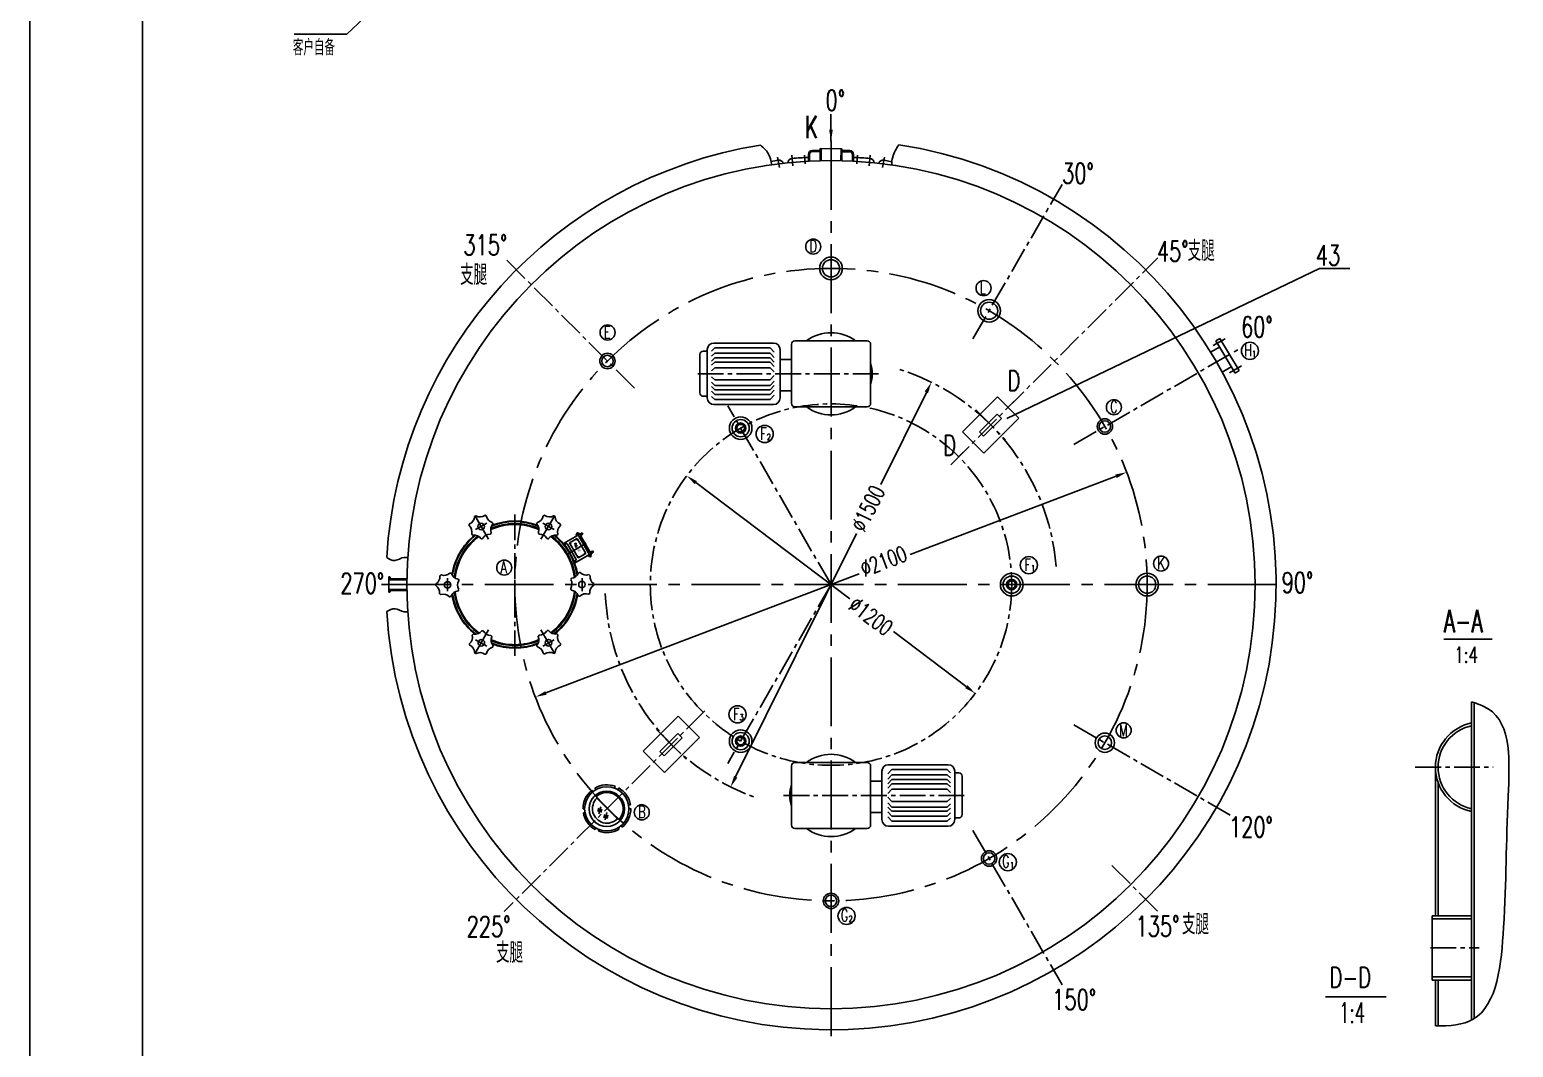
# Model space of a CAD drawing. Extents: x 946 to 3405, y -336 to 946.
# Drawn here: x 945.5 to 1274, y 253.6 to 478.8 of the extents above; entities that cross this region are included whole.
import ezdxf

# ---------------------------------------------------------------- set-up
doc = ezdxf.new("R2010")
doc.units = 0
doc.header["$MEASUREMENT"] = 0
doc.linetypes.add('CENTER2', pattern=[28.575, 19.05, -3.175, 3.175, -3.175])
doc.layers.get('0').update_dxf_attribs({"linetype": 'CONTINUOUS'})
doc.layers.get('DEFPOINTS').update_dxf_attribs({"linetype": 'CONTINUOUS'})
for name, color, linetype in [('6文字层', 3, 'CONTINUOUS'), ('中心线', 1, 'CENTER2'), ('标注线', 3, 'CONTINUOUS'), ('粗实线', 7, 'CONTINUOUS'), ('细实线', 4, 'CONTINUOUS')]:
    doc.layers.add(name, color=color, linetype=linetype)
doc.styles.get("Standard").update_dxf_attribs({"font": 'romans.shx', "width": 0.7, "height": 3.5, "bigfont": 'hz129.shx'})
doc.styles.add('STYLE1', font='romans.shx', dxfattribs={"width": 0.7, "height": 3.5, "bigfont": 'hz129.shx'})
doc.dimstyles.new('ISO-25', dxfattribs={"dimtxt": 2.5, "dimasz": 2.5, "dimexe": 1.25, "dimexo": 0.625, "dimtad": 1, "dimdec": 0, "dimlfac": 4, "dimdsep": 46, "dimtxsty": 'STYLE1', "dimcen": 0, "dimclrd": 256, "dimclre": 256, "dimclrt": 256, "dimadec": 0, "dimazin": 0, "dimtfac": 1, "dimtdec": 0, "dimtmove": 0, "dimatfit": 3, "dimfxl": 1, "dimtolj": 1, "dimtzin": 0, "dimarcsym": 0})
doc.dimstyles.get("Standard").update_dxf_attribs({"dimtxt": 2.5, "dimasz": 2.5, "dimexe": 1.25, "dimexo": 0.625, "dimtad": 1, "dimdec": 0, "dimlfac": 4, "dimzin": 4, "dimdsep": 46, "dimtxsty": 'STYLE1', "dimcen": 0, "dimclrd": 256, "dimclre": 256, "dimclrt": 256, "dimadec": 0, "dimazin": 0, "dimtfac": 1, "dimtdec": 0, "dimtmove": 0, "dimatfit": 3, "dimfxl": 1, "dimtolj": 1, "dimtzin": 0, "dimarcsym": 0})

# ---------------------------------------------------------------- blocks, each defined once
blk = doc.blocks.new('*D308')
at = {"layer": '6文字层', "lineweight": -2}
for p, q in [((1186.02, 379.99), (1140.47, 362.68)), ((1059.82, 332.03), (1129.16, 358.38))]:
    blk.add_line(p, q, dxfattribs=at)
at = {"layer": '6文字层'}
for points in [[(1185.87, 380.38), (1186.16, 379.6), (1188.35, 380.88)], [(1059.68, 332.42), (1059.97, 331.64), (1057.49, 331.14)]]:
    blk.add_solid(points, dxfattribs=at)
at = {"layer": 'DEFPOINTS', "color": 0}
for p in [(1188.35, 380.88), (1057.49, 331.14)]:
    blk.add_point(p, dxfattribs=at)
at = {"layer": '6文字层', "insert": (1134.56, 361.2), "char_height": 3.5, "attachment_point": 5, "rotation": 20.8118, "style": 'STYLE1'}
blk.add_mtext('\\A1;∅2100', dxfattribs=at)
blk = doc.blocks.new('*D309')
at = {"layer": '6文字层', "lineweight": -2}
for p, q in [((1144.03, 398.56), (1133.92, 378.2)), ((1101.81, 313.46), (1128.55, 367.36))]:
    blk.add_line(p, q, dxfattribs=at)
at = {"layer": '6文字层'}
for points in [[(1143.65, 398.75), (1144.4, 398.38), (1145.14, 400.8)], [(1101.44, 313.64), (1102.19, 313.27), (1100.7, 311.22)]]:
    blk.add_solid(points, dxfattribs=at)
at = {"layer": 'DEFPOINTS', "color": 0}
for p in [(1145.14, 400.8), (1100.7, 311.22)]:
    blk.add_point(p, dxfattribs=at)
at = {"layer": '6文字层', "insert": (1131.1, 372.85), "char_height": 3.5, "attachment_point": 5, "rotation": 63.6194, "style": 'STYLE1'}
blk.add_mtext('\\A1;∅1500', dxfattribs=at)
blk = doc.blocks.new('*D310')
at = {"layer": '6文字层', "lineweight": -2}
for p, q in [((1092.98, 378.59), (1127.07, 352.88)), ((1152.86, 333.43), (1136.73, 345.6))]:
    blk.add_line(p, q, dxfattribs=at)
at = {"layer": '6文字层'}
for points in [[(1093.23, 378.92), (1092.73, 378.26), (1090.98, 380.1)], [(1153.11, 333.76), (1152.61, 333.1), (1154.85, 331.92)]]:
    blk.add_solid(points, dxfattribs=at)
at = {"layer": 'DEFPOINTS', "color": 0}
for p in [(1090.98, 380.1), (1154.85, 331.92)]:
    blk.add_point(p, dxfattribs=at)
at = {"layer": '6文字层', "insert": (1131.73, 349.02), "char_height": 3.5, "attachment_point": 5, "rotation": 322.9738, "style": 'STYLE1'}
blk.add_mtext('\\A1;∅1200', dxfattribs=at)

msp = doc.modelspace()

# ---------------------------------------------------------------- hatches: boundary and pattern name
at = {"layer": '细实线'}
for points in [[(1065.33504, 365.17653, 1), (1065.22837, 365.17653, 1)], [(1066.71456, 365.973, 1), (1066.60789, 365.973, 1)], [(1067.09262, 362.13231, 1), (1066.98595, 362.13231, 1)], [(1068.47214, 362.92877, 1), (1068.36547, 362.92877, 1)]]:
    msp.add_hatch(color=256, dxfattribs=at).paths.add_polyline_path(points)

# ---------------------------------------------------------------- linework, layer by layer
for p, q in [((1117.91895, 449.74299), (1117.92248, 451.26537)), ((1118.16898, 449.756), (1118.17248, 451.26479)), ((1120.54884, 451.84262), (1118.75717, 451.84677)), ((1120.54942, 452.09262), (1118.75775, 452.09677)), ((1120.54421, 449.84622), (1120.55038, 452.50929)), ((1125.30039, 452.49828), (1120.55038, 452.50929)), ((1120.71089, 449.85029), (1120.71705, 452.5089)), ((1125.12759, 449.8503), (1125.13373, 452.49867)), ((1125.29425, 449.84623), (1125.30039, 452.49828)), ((1127.09052, 451.82746), (1125.29885, 451.83161)), ((1127.0911, 452.07746), (1125.29943, 452.08161)), ((1127.66906, 449.75603), (1127.6725, 451.24277)), ((1127.91903, 449.74303), (1127.9225, 451.24219)), ((1109.68474, 449.64745), (1111.22108, 449.93647)), ((1136.39718, 449.60168), (1134.61752, 449.93647)), ((1094.61035, 407.65434), (1095.5339, 407.65434)), ((1095.5339, 397.33186), (1095.5339, 408.02069)), ((1097.1771, 408.39268), (1096.4935, 407.69525)), ((1096.9993, 409.48609), (1110.18744, 409.48609)), ((1097.1771, 408.39268), (1109.42583, 408.39268)), ((1109.42583, 408.39268), (1110.36101, 407.43857)), ((1111.65284, 408.02069), (1111.65284, 397.33186)), ((1114.15588, 396.09252), (1114.15588, 409.23026)), ((1130.95027, 409.96296), (1114.88858, 409.96296)), ((1131.68297, 396.09352), (1131.68297, 409.23026)), ((1208.07425, 409.9851), (1212.35661, 402.83501)), ((1208.99813, 410.5185), (1213.28049, 403.36842)), ((1093.87765, 406.92164), (1093.87765, 398.43091)), ((1097.1771, 407.23961), (1096.4935, 406.54218)), ((1097.1771, 406.19182), (1096.4935, 405.49439)), ((1097.1771, 405.24839), (1096.4935, 404.55096)), ((1097.1771, 404.03143), (1096.4935, 403.334)), ((1097.1771, 407.23961), (1109.42583, 407.23961)), ((1097.1771, 406.19182), (1109.42583, 406.19182)), ((1097.1771, 405.24839), (1109.42583, 405.24839)), ((1097.1771, 404.03143), (1109.42583, 404.03143)), ((1109.42583, 407.23961), (1110.36101, 406.28549)), ((1109.42583, 406.19182), (1110.36101, 405.23771)), ((1109.42583, 405.24839), (1110.36101, 404.29427)), ((1109.42583, 404.03143), (1110.36101, 403.07732)), ((1114.15588, 405.84196), (1111.65284, 405.84196)), ((1097.1771, 401.32112), (1096.4935, 402.01855)), ((1097.1771, 400.10417), (1096.4935, 400.8016)), ((1097.1771, 401.32112), (1109.42583, 401.32112)), ((1109.42583, 401.32112), (1110.36101, 402.27523)), ((1109.42583, 400.10417), (1110.36101, 401.05828)), ((1094.61035, 397.69821), (1095.5339, 397.69821)), ((1097.1771, 399.16073), (1096.4935, 399.85816)), ((1097.1771, 398.11294), (1096.4935, 398.81037)), ((1097.1771, 396.95987), (1096.4935, 397.6573)), ((1097.1771, 400.10417), (1109.42583, 400.10417)), ((1097.1771, 399.16073), (1109.42583, 399.16073)), ((1097.1771, 398.11294), (1109.42583, 398.11294)), ((1109.42583, 399.16073), (1110.36101, 400.11484)), ((1109.42583, 398.11294), (1110.36101, 399.06706)), ((1109.42583, 396.95987), (1110.36101, 397.91399)), ((1114.15588, 398.91814), (1111.65284, 398.91814)), ((1163.11551, 396.20582), (1165.51303, 398.60334)), ((1096.9993, 395.86646), (1110.18744, 395.86646)), ((1097.1771, 396.95987), (1109.42583, 396.95987)), ((1130.94927, 395.35982), (1114.88858, 395.35982)), ((1153.5239, 386.61421), (1151.09922, 384.18953)), ((1067.80734, 367.4891), (1063.66778, 365.09913)), ((1064.28334, 365.07), (1063.88271, 364.8387)), ((1066.52098, 361.5939), (1064.55627, 364.99687)), ((1066.72292, 366.1953), (1065.05833, 365.23425)), ((1066.97758, 361.91), (1065.05833, 365.23425)), ((1067.35969, 367.30763), (1066.45799, 366.78704)), ((1066.45799, 366.78704), (1066.49133, 366.7293)), ((1066.52623, 367.05439), (1066.62494, 366.88343)), ((1066.99094, 367.40266), (1066.56008, 367.1539)), ((1066.62404, 367.39097), (1066.59963, 367.2999)), ((1066.72218, 367.37065), (1066.59963, 367.2999)), ((1066.65297, 367.20753), (1066.59963, 367.2999)), ((1066.75365, 367.4658), (1066.62404, 367.39097)), ((1066.66317, 367.13346), (1066.76188, 366.96249)), ((1066.72218, 367.37065), (1066.84472, 367.4414)), ((1068.64218, 362.87106), (1066.72292, 366.1953)), ((1066.75365, 367.4658), (1066.84472, 367.4414)), ((1066.89805, 367.34903), (1066.84472, 367.4414)), ((1066.95709, 367.30315), (1067.0558, 367.13218)), ((1067.09404, 367.38222), (1067.19274, 367.21125)), ((1067.35969, 367.30763), (1067.39303, 367.2499)), ((1069.62704, 363.19195), (1067.49326, 366.88777)), ((1069.46168, 363.2917), (1067.49697, 366.69468)), ((1067.97384, 367.20072), (1067.5701, 366.96761)), ((1067.97384, 367.20072), (1067.80734, 367.4891)), ((1066.44785, 361.32096), (1066.04722, 361.08966)), ((1070.30485, 363.16328), (1066.16529, 360.77331)), ((1068.64218, 362.87106), (1066.97758, 361.91)), ((1069.02217, 362.34575), (1068.98884, 362.40348)), ((1069.92387, 362.86635), (1069.02217, 362.34575)), ((1069.28783, 362.27117), (1069.18912, 362.44214)), ((1069.42477, 362.35023), (1069.32606, 362.5212)), ((1069.82179, 362.49948), (1069.39092, 362.25073)), ((1069.48381, 362.30436), (1069.53715, 362.21198)), ((1069.65969, 362.28273), (1069.53715, 362.21198)), ((1069.62822, 362.18758), (1069.53715, 362.21198)), ((1069.71869, 362.51993), (1069.61998, 362.69089)), ((1069.75783, 362.26241), (1069.62822, 362.18758)), ((1069.65969, 362.28273), (1069.78223, 362.35348)), ((1069.7289, 362.44585), (1069.78223, 362.35348)), ((1070.13835, 363.45167), (1069.73461, 363.21857)), ((1069.85563, 362.59899), (1069.75692, 362.76996)), ((1069.75783, 362.26241), (1069.78223, 362.35348)), ((1069.92387, 362.86635), (1069.89054, 362.92408)), ((1070.30485, 363.16328), (1070.13835, 363.45167)), ((1025.05263, 357.70961), (1025.05263, 354.30961)), ((1025.25263, 357.70961), (1025.41035, 357.27628)), ((1025.25263, 354.30961), (1025.41035, 354.74294)), ((1264.72093, 330.07316), (1264.72093, 259.60435)), ((1265.32093, 329.86861), (1265.32093, 259.9426)), ((1114.15563, 302.76019), (1114.15563, 315.89693)), ((1114.88833, 316.62963), (1130.95002, 316.62963)), ((1131.68272, 302.75919), (1131.68272, 315.89693)), ((1148.8393, 316.15276), (1135.65116, 316.15276)), ((1256.72093, 315.58275), (1256.72093, 282.70775)), ((1131.68272, 312.50863), (1134.18576, 312.50863)), ((1134.18576, 314.68736), (1134.18576, 303.99853)), ((1136.41277, 315.05934), (1135.47758, 314.10523)), ((1136.41277, 313.90627), (1135.47758, 312.95216)), ((1136.41277, 312.85849), (1135.47758, 311.90438)), ((1148.6615, 315.05934), (1136.41277, 315.05934)), ((1148.6615, 313.90627), (1136.41277, 313.90627)), ((1148.6615, 312.85849), (1136.41277, 312.85849)), ((1148.6615, 315.05934), (1149.3451, 314.36191)), ((1148.6615, 313.90627), (1149.3451, 313.20884)), ((1148.6615, 312.85849), (1149.3451, 312.16106)), ((1150.3047, 303.99853), (1150.3047, 314.68736)), ((1151.22824, 314.32101), (1150.3047, 314.32101)), ((1151.96094, 313.58831), (1151.96094, 305.09758)), ((1257.32093, 312.17101), (1257.32093, 282.70775)), ((1069.94801, 310.48741), (1070.16212, 310.18163)), ((1070.6308, 310.96516), (1070.84475, 310.65961)), ((1075.16718, 311.36048), (1074.98002, 310.95911)), ((1075.92232, 311.00804), (1075.73395, 310.60409)), ((1136.41277, 311.91505), (1135.47758, 310.96094)), ((1136.41277, 310.6981), (1135.47758, 309.74399)), ((1136.41277, 307.98779), (1135.47758, 308.9419)), ((1148.6615, 311.91505), (1136.41277, 311.91505)), ((1148.6615, 310.6981), (1136.41277, 310.6981)), ((1148.6615, 311.91505), (1149.3451, 311.21762)), ((1148.6615, 310.6981), (1149.3451, 310.00067)), ((1068.02219, 306.35932), (1068.39672, 306.39209)), ((1068.09482, 305.52916), (1068.46996, 305.56198)), ((1075.58549, 304.25361), (1071.1633, 308.6758)), ((1078.53257, 307.27886), (1078.15805, 307.24609)), ((1078.1994, 307.24971), (1078.53257, 307.27886)), ((1078.6052, 306.44869), (1078.23007, 306.41587)), ((1131.68272, 305.58481), (1134.18576, 305.58481)), ((1136.41277, 306.77083), (1135.47758, 307.72495)), ((1136.41277, 305.82739), (1135.47758, 306.78151)), ((1136.41277, 304.77961), (1135.47758, 305.73372)), ((1148.6615, 307.98779), (1136.41277, 307.98779)), ((1148.6615, 306.77083), (1136.41277, 306.77083)), ((1148.6615, 305.82739), (1136.41277, 305.82739)), ((1148.6615, 307.98779), (1149.3451, 308.68522)), ((1148.6615, 306.77083), (1149.3451, 307.46826)), ((1148.6615, 305.82739), (1149.3451, 306.52482)), ((1148.6615, 304.77961), (1149.3451, 305.47704)), ((1076.68217, 302.32291), (1076.46465, 302.63356)), ((1136.41277, 303.62654), (1135.47758, 304.58065)), ((1148.8393, 302.53313), (1135.65116, 302.53313)), ((1148.6615, 304.77961), (1136.41277, 304.77961)), ((1148.6615, 303.62654), (1136.41277, 303.62654)), ((1148.6615, 303.62654), (1149.3451, 304.32397)), ((1151.22824, 304.36488), (1150.3047, 304.36488)), ((1070.70822, 301.7982), (1070.86848, 302.14188)), ((1071.4636, 301.44627), (1071.624, 301.79025)), ((1075.9997, 301.84469), (1075.78202, 302.15557)), ((1114.88933, 302.02649), (1130.95002, 302.02649)), ((1255.97093, 268.45775), (1255.97093, 282.70775)), ((1255.97093, 282.70775), (1264.72093, 282.70775)), ((1264.72093, 282.00775), (1255.97093, 282.00775)), ((1264.72093, 269.15775), (1255.97093, 269.15775)), ((1255.97093, 268.45775), (1264.72093, 268.45775)), ((1256.72093, 268.45775), (1256.72093, 258.34957)), ((1257.32093, 268.45775), (1257.32093, 258.34432))]:
    msp.add_line(p, q)
at = {"ltscale": 0.3}
for p, q in [((1206.95679, 407.45392), (1208.91359, 408.58368)), ((1208.07425, 409.9851), (1208.99813, 410.5185)), ((1209.49013, 403.06606), (1211.51727, 404.23643)), ((1212.35661, 402.83501), (1213.28049, 403.36842))]:
    msp.add_line(p, q, dxfattribs=at)
at = {"ltscale": 0.8}
for p, q in [((1025.05263, 357.70961), (1025.25263, 357.70961)), ((1025.05263, 357.27628), (1029.06118, 357.27628)), ((1025.05263, 357.07628), (1029.06118, 357.07628)), ((1025.05263, 354.94294), (1029.06118, 354.94294)), ((1025.05263, 354.74294), (1029.06118, 354.74294)), ((1025.05263, 354.30961), (1025.25263, 354.30961))]:
    msp.add_line(p, q, dxfattribs=at)
msp.add_lwpolyline([(1529.5282, 22.39154), (1529.5282, 843.39154), (970.5282, 843.39154), (970.5282, 22.39154)], close=True)
for centre, radius in [((1122.9193, 356.00961), 93.86667), ((1122.9193, 426.00961), 2.5), ((1122.9193, 426.00961), 1.9), ((1157.9193, 416.63139), 2.5), ((1157.9193, 416.63139), 1.9), ((1073.42182, 405.50708), 1.7), ((1073.42182, 405.50708), 1.26667), ((1102.9193, 390.65063), 2.5), ((1102.9193, 390.65063), 1.9), ((1102.9193, 390.65063), 1.13333), ((1102.9193, 390.65063), 0.83333), ((1183.54108, 391.00961), 1.7), ((1183.54108, 391.00961), 1.26667), ((1045.45926, 368.87156), 0.72667), ((1060.37933, 368.87156), 0.72667), ((1162.9193, 356.00961), 2.5), ((1192.9193, 356.00961), 2.5), ((1038.05051, 355.98), 0.72667), ((1067.78809, 356.03921), 0.72667), ((1162.9193, 356.00961), 1.9), ((1162.9193, 356.00961), 1.13333), ((1162.9193, 356.00961), 0.83333), ((1192.9193, 356.00961), 1.9), ((1045.51054, 343.11806), 0.72667), ((1060.37933, 343.14766), 0.72667), ((1102.9193, 321.36859), 2.5), ((1102.9193, 321.36859), 1.9), ((1102.9193, 321.36859), 1.13333), ((1102.9193, 321.36859), 0.83333), ((1183.54107, 321.00961), 2.13333), ((1183.54108, 321.00961), 1.5), ((1073.27954, 306.36985), 4.89417), ((1073.27954, 306.36985), 3.91971), ((1157.9193, 295.38783), 1.7), ((1157.9193, 295.38783), 1.26667), ((1122.9193, 286.00961), 1.7), ((1122.9193, 286.00961), 1.26667)]:
    msp.add_circle(centre, radius)
for centre, radius, start, end in [((1122.9193, 356.00961), 98.53333, 183.4746132, 81.218173), ((1122.9193, 356.00961), 98.53333, 99.1214889, 176.5253868), ((1114.37879, 449.32824), 1.00001, 93.7072941, 176.4379851), ((1119.21914, 403.54649), 47.03604, 91.5842072, 95.9873423), ((1118.75581, 451.26344), 0.83334, 89.8672063, 179.8672063), ((1118.75581, 451.26344), 0.58334, 89.8672063, 179.8672063), ((1127.08917, 451.24412), 0.58334, 359.8672063, 89.8672063), ((1127.08917, 451.24412), 0.83334, 359.8672063, 89.8672063), ((1126.61946, 403.54649), 47.03604, 84.0126577, 88.4157928), ((1131.45981, 449.32824), 1.00001, 3.5620149, 86.2927059), ((1111.40596, 448.9537), 1.00001, 19.013114, 100.6540389), ((1134.43264, 448.9537), 1.00001, 79.3459611, 160.986886), ((1122.9193, 402.67628), 9.1, 53.2003295, 126.7996705), ((1094.61035, 406.92164), 0.7327, 90, 180), ((1096.9993, 408.02069), 1.4654, 90, 180), ((1110.18744, 408.02069), 1.4654, 0, 90), ((1114.88858, 409.23026), 0.7327, 90, 180), ((1130.95027, 409.23026), 0.7327, 0, 90), ((1122.9193, 402.67628), 9.1, 344.3740999, 15.6259001), ((1094.61035, 398.43091), 0.7327, 180, 270), ((1096.9993, 397.33186), 1.4654, 180, 270), ((1110.18744, 397.33186), 1.4654, 270, 0), ((1114.88858, 396.09252), 0.7327, 180, 270), ((1122.9193, 402.67628), 9.1, 233.5143564, 306.4856436), ((1130.94927, 396.09352), 0.7337, 270, 0), ((1045.44943, 368.831), 2.66668, 116.4805117, 122.1516214), ((1044.2901, 371.15823), 0.06667, 62.0785177, 116.4805117), ((1045.19541, 372.86652), 1.86668, 242.0785177, 305.1250441), ((1046.30778, 371.28524), 0.06667, 70.72305, 125.1250441), ((1045.44943, 368.831), 2.66668, 65.0519403, 70.72305), ((1046.5461, 371.1884), 0.06667, 10.6499462, 65.0519403), ((1048.44614, 371.5457), 1.86668, 190.6499462, 253.6964726), ((1057.39245, 371.5457), 1.86668, 286.3035274, 349.3500538), ((1059.29249, 371.1884), 0.06667, 114.9480597, 169.3500538), ((1060.38917, 368.831), 2.66668, 109.27695, 114.9480597), ((1059.53081, 371.28524), 0.06667, 54.8749559, 109.27695), ((1060.64319, 372.86652), 1.86668, 234.8749559, 297.9214823), ((1061.5485, 371.15823), 0.06667, 63.5194883, 117.9214823), ((1060.38917, 368.831), 2.66668, 57.8483786, 63.5194883), ((1042.86572, 369.12171), 0.06667, 173.5801929, 227.9821869), ((1045.44943, 368.831), 2.66668, 167.9090831, 173.5801929), ((1041.57161, 367.68536), 1.86668, 344.9356605, 47.9821869), ((1042.90709, 369.37561), 0.06667, 113.5070891, 167.9090831), ((1042.13595, 371.1485), 1.86668, 293.5070891, 356.5536155), ((1044.0658, 371.03228), 0.06667, 122.1516214, 176.5536155), ((1049.44029, 368.18066), 1.86668, 139.2213748, 202.2679012), ((1052.91792, 356.012), 13.29805, 66.2770896, 113.6960601), ((1052.91792, 356.012), 13.49133, 67.3405103, 113.2735408), ((1052.91792, 356.012), 13.94047, 68.4676477, 111.7937046), ((1052.9193, 356.00961), 14.07655, 69.0138314, 111.1645138), ((1047.9034, 369.6901), 0.06667, 19.2944786, 73.6964726), ((1045.44943, 368.831), 2.66668, 13.6233689, 19.2944786), ((1047.97629, 369.4434), 0.06667, 319.2213748, 13.6233689), ((1057.86231, 369.4434), 0.06667, 166.3766311, 220.7786252), ((1060.38917, 368.831), 2.66668, 160.7055214, 166.3766311), ((1056.3983, 368.18066), 1.86668, 337.7320988, 40.7786252), ((1057.93519, 369.6901), 0.06667, 106.3035274, 160.7055214), ((1061.7728, 371.03228), 0.06667, 3.4463845, 57.8483786), ((1063.70264, 371.1485), 1.86668, 183.4463845, 246.4929109), ((1064.26698, 367.68536), 1.86668, 132.0178131, 195.0643395), ((1062.9315, 369.37561), 0.06667, 12.0909169, 66.4929109), ((1060.38917, 368.831), 2.66668, 6.4198071, 12.0909169), ((1062.97288, 369.12171), 0.06667, 312.0178131, 6.4198071), ((1052.9193, 356.00961), 14.07655, 129.0138314, 171.1645138), ((1052.91792, 356.012), 13.94047, 128.4819123, 171.8086445), ((1052.91792, 356.012), 13.49133, 127.213547, 173.2869977), ((1052.91792, 356.012), 13.29805, 126.8576356, 173.7090667), ((1043.43852, 367.18288), 0.06667, 164.9356605, 219.3376546), ((1045.44943, 368.831), 2.66668, 219.3376546, 225.0087643), ((1043.61122, 366.99223), 0.06667, 225.0087643, 279.4107583), ((1043.92734, 365.08491), 1.86668, 36.364232, 99.4107583), ((1045.4842, 366.23122), 0.06667, 216.364232, 270.766226), ((1045.44943, 368.831), 2.66668, 270.766226, 276.4373357), ((1047.42924, 365.30534), 1.86668, 87.7928034, 150.8393298), ((1047.5037, 367.23724), 0.06667, 267.7928034, 322.1947974), ((1045.44943, 368.831), 2.66668, 322.1947974, 327.8659072), ((1047.65113, 367.44804), 0.06667, 327.8659072, 22.2679012), ((1058.18746, 367.44804), 0.06667, 157.7320988, 212.1340928), ((1060.38917, 368.831), 2.66668, 212.1340928, 217.8052026), ((1058.3349, 367.23724), 0.06667, 217.8052026, 272.2071966), ((1058.40936, 365.30534), 1.86668, 29.1606702, 92.2071966), ((1060.38917, 368.831), 2.66668, 263.5626643, 269.233774), ((1060.3544, 366.23122), 0.06667, 269.233774, 323.635768), ((1061.91125, 365.08491), 1.86668, 80.5892417, 143.635768), ((1052.91792, 356.012), 13.29805, 6.8392295, 53.1354779), ((1052.91792, 356.012), 13.49133, 7.1932892, 52.7806264), ((1052.91792, 356.012), 13.94047, 8.4559858, 51.5155068), ((1052.9193, 356.00961), 14.07655, 9.0138314, 50.9861686), ((1062.22737, 366.99223), 0.06667, 260.5892417, 314.9912357), ((1060.38917, 368.831), 2.66668, 314.9912357, 320.6623454), ((1062.40008, 367.18288), 0.06667, 320.6623454, 15.0643395), ((1064.38324, 364.89697), 0.1998, 30, 120), ((1066.59996, 367.08483), 0.07976, 37.5702065, 202.4297935), ((1066.89678, 367.06823), 0.24254, 75.6005373, 164.3994627), ((1067.03082, 367.33358), 0.07976, 37.5702065, 202.4297935), ((1067.67, 366.79458), 0.1998, 120, 210), ((1066.34795, 361.49399), 0.1998, 300, 30), ((1069.35105, 362.3198), 0.07976, 217.5702065, 22.4297935), ((1069.48509, 362.58515), 0.24254, 255.6005373, 344.3994627), ((1069.63471, 363.3916), 0.1998, 210, 300), ((1069.78191, 362.56856), 0.07976, 217.5702065, 22.4297935), ((1038.08071, 355.95121), 2.66668, 125.0519403, 130.72305), ((1036.58748, 358.07966), 0.06667, 70.6499462, 125.0519403), ((1037.22807, 359.90379), 1.86668, 250.6499462, 313.6964726), ((1038.5637, 358.50596), 0.06667, 79.2944786, 133.6964726), ((1038.08071, 355.95121), 2.66668, 73.6233689, 79.2944786), ((1038.81379, 358.44573), 0.06667, 19.2213748, 73.6233689), ((1040.63935, 359.08223), 1.86668, 199.2213748, 262.2679012), ((1065.27471, 359.25922), 1.86668, 276.364232, 339.4107583), ((1067.08456, 358.57933), 0.06667, 105.0087643, 159.4107583), ((1067.75788, 356.06801), 2.66668, 99.3376546, 105.0087643), ((1067.33602, 358.63357), 0.06667, 44.9356605, 99.3376546), ((1068.70464, 359.99912), 1.86668, 224.9356605, 287.9821869), ((1069.3015, 358.16021), 0.06667, 53.5801929, 107.9821869), ((1067.75788, 356.06801), 2.66668, 47.9090831, 53.5801929), ((1069.50069, 357.99744), 0.06667, 353.5070891, 47.9090831), ((1038.08071, 355.95121), 2.66668, 176.4805117, 182.1516214), ((1035.48253, 355.85359), 0.06667, 182.1516214, 236.5536155), ((1035.48561, 356.11082), 0.06667, 122.0785177, 176.4805117), ((1034.41696, 354.24041), 1.86668, 353.5070891, 56.5536155), ((1034.45884, 357.74898), 1.86668, 302.0785177, 5.1250441), ((1036.38446, 357.92168), 0.06667, 130.72305, 185.1250441), ((1042.12393, 355.90294), 1.86668, 147.7928034, 210.8393298), ((1040.37924, 357.16646), 0.06667, 27.8659072, 82.2679012), ((1038.08071, 355.95121), 2.66668, 330.766226, 336.4373357), ((1038.08071, 355.95121), 2.66668, 22.1947974, 27.8659072), ((1040.48808, 356.93338), 0.06667, 327.7928034, 22.1947974), ((1065.35052, 355.08584), 0.06667, 147.7928034, 202.1947974), ((1067.75788, 356.06801), 2.66668, 202.1947974, 207.8659072), ((1063.71466, 356.11628), 1.86668, 327.7928034, 30.8393298), ((1067.75788, 356.06801), 2.66668, 150.766226, 156.4373357), ((1065.45936, 354.85276), 0.06667, 207.8659072, 262.2679012), ((1065.48902, 357.33779), 0.06667, 96.364232, 150.766226), ((1065.19924, 352.93699), 1.86668, 19.2213748, 82.2679012), ((1071.37975, 354.27024), 1.86668, 122.0785177, 185.1250441), ((1071.42164, 357.77881), 1.86668, 173.5070891, 236.5536155), ((1070.35299, 355.9084), 0.06667, 302.0785177, 356.4805117), ((1070.35606, 356.16563), 0.06667, 2.1516214, 56.5536155), ((1067.75788, 356.06801), 2.66668, 356.4805117, 2.1516214), ((1036.3379, 354.02178), 0.06667, 173.5070891, 227.9090831), ((1038.08071, 355.95121), 2.66668, 227.9090831, 233.5801929), ((1036.53709, 353.859), 0.06667, 233.5801929, 287.9821869), ((1037.13396, 352.0201), 1.86668, 44.9356605, 107.9821869), ((1038.50257, 353.38564), 0.06667, 224.9356605, 279.3376546), ((1038.08071, 355.95121), 2.66668, 279.3376546, 285.0087643), ((1038.75403, 353.43989), 0.06667, 285.0087643, 339.4107583), ((1040.56388, 352.76), 1.86668, 96.364232, 159.4107583), ((1052.9193, 356.00961), 14.07655, 189.0138314, 231.1645138), ((1052.91792, 356.012), 13.94047, 188.4844932, 231.8219862), ((1052.91792, 356.012), 13.49133, 187.2193736, 233.2951188), ((1052.91792, 356.012), 13.29805, 186.8645221, 233.7156005), ((1040.34957, 354.68143), 0.06667, 276.364232, 330.766226), ((1052.91792, 356.012), 13.29805, 306.8461345, 353.6961305), ((1052.91792, 356.012), 13.49133, 307.1991369, 353.2763355), ((1052.91792, 356.012), 13.94047, 308.4586017, 351.8054587), ((1052.9193, 356.00961), 14.07655, 309.0138314, 351.1645138), ((1067.02481, 353.57348), 0.06667, 199.2213748, 253.6233689), ((1067.75788, 356.06801), 2.66668, 253.6233689, 259.2944786), ((1067.2749, 353.51325), 0.06667, 259.2944786, 313.6964726), ((1068.61053, 352.11543), 1.86668, 70.6499462, 133.6964726), ((1069.25112, 353.93956), 0.06667, 250.6499462, 305.0519403), ((1067.75788, 356.06801), 2.66668, 305.0519403, 310.72305), ((1069.45414, 354.09754), 0.06667, 310.72305, 5.1250441), ((1043.57959, 344.82547), 0.06667, 139.2944786, 193.6964726), ((1045.55059, 343.12982), 2.66668, 133.6233689, 139.2944786), ((1043.7568, 345.01194), 0.06667, 79.2213748, 133.6233689), ((1044.11836, 346.91117), 1.86668, 259.2213748, 322.2679012), ((1045.64741, 345.72803), 0.06667, 87.8659072, 142.2679012), ((1045.55059, 343.12982), 2.66668, 82.1947974, 87.8659072), ((1045.90368, 345.70574), 0.06667, 27.7928034, 82.1947974), ((1047.61399, 346.60721), 1.86668, 207.7928034, 270.8393298), ((1058.40936, 346.71388), 1.86668, 267.7928034, 330.8393298), ((1060.38917, 343.18822), 2.66668, 90.766226, 96.4373357), ((1060.3544, 345.788), 0.06667, 36.364232, 90.766226), ((1061.91125, 346.93431), 1.86668, 216.364232, 279.4107583), ((1062.22737, 345.02699), 0.06667, 45.0087643, 99.4107583), ((1060.38917, 343.18822), 2.66668, 39.3376546, 45.0087643), ((1062.40008, 344.83634), 0.06667, 344.9356605, 39.3376546), ((1042.96067, 342.90086), 0.06667, 130.6499462, 185.0519403), ((1045.55059, 343.12982), 2.66668, 185.0519403, 190.72305), ((1041.70122, 344.3677), 1.86668, 310.6499462, 13.6964726), ((1042.99597, 342.64605), 0.06667, 190.72305, 245.1250441), ((1042.18273, 340.89207), 1.86668, 2.0785177, 65.1250441), ((1048.48164, 340.34435), 1.86668, 104.9356605, 167.9821869), ((1049.55584, 343.6847), 1.86668, 156.364232, 219.4107583), ((1052.91792, 356.012), 13.29805, 246.8587741, 293.7091225), ((1052.91792, 356.012), 13.49133, 247.2121718, 293.289776), ((1045.55059, 343.12982), 2.66668, 30.766226, 36.4373357), ((1052.91792, 356.012), 13.94047, 248.4728445, 291.8203716), ((1047.78468, 344.45982), 0.06667, 336.364232, 30.766226), ((1052.9193, 356.00961), 14.07655, 249.0138314, 291.1645138), ((1047.98336, 342.21238), 0.06667, 284.9356605, 339.3376546), ((1045.55059, 343.12982), 2.66668, 339.3376546, 345.0087643), ((1048.06211, 342.45727), 0.06667, 345.0087643, 39.4107583), ((1057.86231, 342.57582), 0.06667, 139.2213748, 193.6233689), ((1060.38917, 343.18822), 2.66668, 193.6233689, 199.2944786), ((1056.3983, 343.83856), 1.86668, 319.2213748, 22.2679012), ((1057.93519, 342.32912), 0.06667, 199.2944786, 253.6964726), ((1057.39245, 340.47352), 1.86668, 10.6499462, 73.6964726), ((1058.18746, 344.57117), 0.06667, 147.8659072, 202.2679012), ((1060.38917, 343.18822), 2.66668, 142.1947974, 147.8659072), ((1058.3349, 344.78197), 0.06667, 87.7928034, 142.1947974), ((1063.70264, 340.87072), 1.86668, 113.5070891, 176.5536155), ((1064.26698, 344.33386), 1.86668, 164.9356605, 227.9821869), ((1062.9315, 342.64361), 0.06667, 293.5070891, 347.9090831), ((1060.38917, 343.18822), 2.66668, 347.9090831, 353.5801929), ((1062.97288, 342.89751), 0.06667, 353.5801929, 47.9821869), ((1044.1148, 340.96219), 0.06667, 182.0785177, 236.4805117), ((1045.55059, 343.12982), 2.66668, 236.4805117, 242.1516214), ((1044.33603, 340.83092), 0.06667, 242.1516214, 296.5536155), ((1045.2003, 339.10151), 1.86668, 53.5070891, 116.5536155), ((1046.35011, 340.65579), 0.06667, 233.5070891, 287.9090831), ((1045.55059, 343.12982), 2.66668, 287.9090831, 293.5801929), ((1046.59067, 340.7469), 0.06667, 293.5801929, 347.9821869), ((1059.29249, 340.83081), 0.06667, 190.6499462, 245.0519403), ((1060.38917, 343.18822), 2.66668, 245.0519403, 250.72305), ((1059.53081, 340.73398), 0.06667, 250.72305, 305.1250441), ((1060.64319, 339.1527), 1.86668, 62.0785177, 125.1250441), ((1061.5485, 340.86099), 0.06667, 242.0785177, 296.4805117), ((1060.38917, 343.18822), 2.66668, 296.4805117, 302.1516214), ((1061.7728, 340.98694), 0.06667, 302.1516214, 356.5536155), ((1266.72093, 315.58275), 10, 101.536959, 258.463041), ((1266.72093, 315.58275), 9.4, 102.2844939, 257.7155061), ((1114.88833, 315.89693), 0.7327, 90, 180), ((1122.9193, 309.34294), 9.1, 53.2003295, 126.7996705), ((1130.95002, 315.89693), 0.7327, 360, 90), ((1135.65116, 314.68736), 1.4654, 90, 180), ((1148.8393, 314.68736), 1.4654, 0, 90), ((1151.22824, 313.58831), 0.7327, 0, 90), ((1073.3137, 306.40401), 5.29169, 129.496613, 180.4838464), ((1073.3137, 306.40401), 3.20835, 133.3282842, 316.6717158), ((1073.3137, 306.40401), 5.29169, 69.496613, 120.4643052), ((1071.45793, 308.97043), 0.41667, 125.9152797, 225), ((1073.31547, 306.40578), 3.58335, 324.0847203, 125.9152797), ((1073.3137, 306.40401), 5.29169, 9.5161536, 60.4643052), ((1122.9193, 309.34294), 9.1, 164.3740999, 195.6259001), ((1073.3137, 306.40401), 5.29169, 189.5161536, 240.503387), ((1073.3137, 306.40401), 5.29169, 309.5356948, 0.4838464), ((1075.88012, 304.54824), 0.41667, 225, 324.0847203), ((1114.88933, 302.76019), 0.7337, 180, 270), ((1130.95002, 302.75919), 0.7327, 270, 0), ((1135.65116, 303.99853), 1.4654, 180, 270), ((1148.8393, 303.99853), 1.4654, 270, 360), ((1151.22824, 305.09758), 0.7327, 270, 0), ((1073.3137, 306.40401), 5.29169, 249.5356948, 300.503387), ((1122.9193, 309.34294), 9.1, 233.5143564, 306.4856436)]:
    msp.add_arc(centre, radius, start, end)
at = {"layer": '6文字层'}
for p, q in [((1028.11896, 489.56519), (1015.71493, 477.87522)), ((1015.71493, 477.87522), (1004.11245, 477.87522)), ((1161.80948, 392.8019), (1231.02041, 425.95937)), ((1231.02041, 425.95937), (1237.74953, 425.95937)), ((1258.58248, 343.96145), (1269.25314, 343.96145))]:
    msp.add_line(p, q, dxfattribs=at)
for points in [[(1024.56709, 361.98135), (1026.39603, 361.33566), (1028.4365, 362.03475), (1029.24291, 361.98333)], [(1024.56709, 350.03787), (1026.39603, 350.68356), (1028.4365, 349.98447), (1029.24291, 350.03589)]]:
    msp.add_spline(points, degree=3, dxfattribs=at)
at = {"layer": 'DEFPOINTS', "color": 0, "linetype": 'ByBlock'}
for p in [(1045.46254, 366.16817), (1060.37606, 366.16817), (1064.43635, 365.08959), (1067.47664, 366.8449), (1067.97384, 367.20072), (1070.13835, 363.45167), (1070.30485, 363.16328), (1070.30485, 363.16328), (1065.44525, 357.38807), (1040.39335, 354.63114), (1060.37606, 345.85105), (1047.85011, 344.47259), (1075.92377, 304.13386)]:
    msp.add_point(p, dxfattribs=at)
at = {"layer": '中心线', "ltscale": 0.8}
for p, q in [((1122.9193, 454.2112), (1122.9193, 254.3558)), ((1023.42021, 356.00961), (1222.93389, 356.00961))]:
    msp.add_line(p, q, dxfattribs=at)
at = {"layer": '中心线'}
for p, q in [((1111.52712, 448.30964), (1111.0905, 450.63056)), ((1114.44414, 448.67897), (1114.25722, 451.03319)), ((1117.0477, 451.09631), (1117.17758, 449.11735)), ((1128.7909, 451.09631), (1128.66101, 449.11735)), ((1131.39446, 448.67897), (1131.58137, 451.03319)), ((1134.31148, 448.30964), (1134.74809, 450.63056)), ((1047.12492, 366.04576), (1044.08616, 371.30904)), ((1058.71367, 366.04576), (1061.75243, 371.30904)), ((1047.12492, 345.97345), (1044.08616, 340.71017)), ((1058.71367, 345.97345), (1061.75243, 340.71017))]:
    msp.add_line(p, q, dxfattribs=at)
at = {"layer": '中心线', "ltscale": 0.3}
for p, q in [((1154.34142, 410.43433), (1174.05912, 444.58639)), ((1079.41786, 399.51105), (1050.59666, 428.33225)), ((1149.45017, 382.54048), (1195.24193, 428.33225)), ((1176.6652, 387.03982), (1213.04891, 408.04597)), ((1207.55081, 408.91309), (1210.20674, 410.44649)), ((1211.148, 402.90702), (1213.80393, 404.44042)), ((1133.42794, 402.67628), (1093.04088, 402.67628)), ((1122.9193, 356.00961), (1100.06204, 395.59955)), ((1154.97479, 394.6648), (1161.57449, 388.0651)), ((1052.9193, 371.56317), (1052.9193, 340.25709)), ((1122.9193, 356.00961), (1100.06204, 316.41967)), ((1094.97421, 328.06452), (1050.59666, 283.68697)), ((1084.26396, 323.95427), (1090.86396, 317.35427)), ((1176.6652, 324.9794), (1211.49608, 304.86978)), ((1252.25883, 315.58275), (1269.47673, 315.58275)), ((1112.41065, 309.34294), (1152.79771, 309.34294)), ((1154.34142, 301.58489), (1174.05912, 267.43283)), ((1185.06543, 293.86348), (1195.24193, 283.68697)), ((1255.62569, 275.58275), (1266.36516, 275.58275))]:
    msp.add_line(p, q, dxfattribs=at)
at = {"layer": '中心线', "ltscale": 0.5}
for p, q in [((1044.21874, 368.19655), (1046.69677, 369.62724)), ((1061.61986, 368.19655), (1059.14182, 369.62724)), ((1068.74834, 365.14851), (1064.36193, 362.61601)), ((1066.80653, 367.22454), (1069.78713, 362.062)), ((1038.01482, 354.56817), (1038.01482, 357.42956)), ((1067.82378, 357.45105), (1067.82378, 354.58966)), ((1046.71538, 342.38123), (1044.23734, 343.81192)), ((1061.61986, 343.82267), (1059.14182, 342.39197))]:
    msp.add_line(p, q, dxfattribs=at)
at = {"layer": '中心线', "ltscale": 0.7}
msp.add_line((1047.02542, 366.21811), (1044.66826, 370.30083), dxfattribs=at)
at = {"layer": '中心线', "ltscale": 0.8}
msp.add_circle((1122.9193, 356.00961), 70, dxfattribs=at)
at = {"layer": '中心线', "ltscale": 0.3}
msp.add_circle((1122.9193, 356.00961), 40, dxfattribs=at)
for start, end in [(4.5836624, 73.0299352), (182.2918312, 250.738104)]:
    msp.add_arc((1122.9193, 356.00961), 50, start, end, dxfattribs=at)
at = {"layer": '标注线'}
for p, q in [((1066.62404, 367.39097), (1066.7107, 367.24086)), ((1066.75365, 367.4658), (1066.84032, 367.31569)), ((1069.62822, 362.18758), (1069.54155, 362.33769)), ((1069.75783, 362.26241), (1069.67116, 362.41252)), ((1232.35855, 264.7583), (1245.79835, 264.7583))]:
    msp.add_line(p, q, dxfattribs=at)
for centre, radius in [((1118.97938, 430.83046), 1.66281), ((1156.68431, 421.63898), 1.66281), ((1073.45462, 411.81422), 1.66281), ((1215.64797, 407.74828), 1.89639), ((1185.53484, 395.26863), 1.66281), ((1108.23844, 389.35265), 1.89639), ((1050.57932, 359.77349), 1.66281), ((1166.70531, 360.32563), 1.89639), ((1195.9842, 360.66867), 1.66281), ((1102.21479, 327.28792), 1.89639), ((1187.69848, 323.758), 1.66281), ((1081.03063, 305.6068), 1.66281), ((1162.06124, 294.57859), 1.89639), ((1126.3621, 282.67254), 1.89639)]:
    msp.add_circle(centre, radius, dxfattribs=at)
for points, knots in [([(1107.29897, 453.29693), (1108.00097, 452.73993), (1109.25696, 451.54484), (1109.64394, 449.83387), (1109.7898, 448.9535)], [1.911868605, 1.911868605, 1.911868605, 1.911868605, 5.82398102, 9.708889555, 9.708889555, 9.708889555, 9.708889555]), ([(1137.96262, 453.38782), (1137.35659, 452.51351), (1136.52948, 451.11222), (1136.37569, 449.49863), (1136.34752, 448.91081)], [1.764195352, 1.764195352, 1.764195352, 1.764195352, 6.434891483, 9.050809732, 9.050809732, 9.050809732, 9.050809732]), ([(1264.72093, 330.07316), (1266.02435, 329.63116), (1273.82234, 326.98678), (1272.28769, 303.70202), (1272.48354, 285.05541), (1270.14746, 259.07398), (1259.89497, 258.30384), (1256.72093, 258.34957)], [0, 0, 0, 0, 3.984860299, 23.840283906, 52.923365189, 74.306761095, 83.060353834, 83.060353834, 83.060353834, 83.060353834])]:
    msp.add_open_spline(points, degree=3, knots=knots, dxfattribs=at)
at = {"layer": '粗实线'}
for p, q in [((1152.05207, 389.85645), (1159.78314, 397.58752)), ((1159.78314, 397.58752), (1164.49721, 392.87345)), ((1155.75855, 389.79167), (1159.71837, 393.75149)), ((1156.70136, 388.84886), (1160.66118, 392.80868)), ((1156.76613, 385.14238), (1164.49721, 392.87345)), ((1159.71837, 393.75149), (1160.66118, 392.80868)), ((1152.05207, 389.85645), (1156.76613, 385.14238)), ((1155.75855, 389.79167), (1156.70136, 388.84886)), ((1081.34111, 319.1457), (1089.07253, 326.87712)), ((1089.07253, 326.87712), (1093.78681, 322.16284)), ((1085.04776, 319.08092), (1089.00775, 323.04092)), ((1085.99061, 318.13807), (1089.95061, 322.09806)), ((1086.05539, 314.43142), (1093.78681, 322.16284)), ((1089.00775, 323.04092), (1089.95061, 322.09806)), ((1081.34111, 319.1457), (1086.05539, 314.43142)), ((1085.04776, 319.08092), (1085.99061, 318.13807))]:
    msp.add_line(p, q, dxfattribs=at)
at = {"layer": '细实线'}
for p, q in [((1071.30773, 305.77289), (1071.50577, 306.51197)), ((1071.51672, 305.26393), (1071.93778, 306.83533)), ((1071.9522, 305.60021), (1072.15024, 306.33929)), ((1072.89639, 303.97322), (1073.31744, 305.54462)), ((1072.64604, 304.40957), (1072.84408, 305.14865)), ((1073.33136, 304.22593), (1073.5294, 304.96502))]:
    msp.add_line(p, q, dxfattribs=at)
msp.add_lwpolyline([(1539.5282, 12.39154), (1539.5282, 853.39154), (945.5282, 853.39154), (945.5282, 12.39154)], close=True, dxfattribs=at)
for centre in [(1065.2817, 365.17653), (1066.66123, 365.973), (1067.03928, 362.13231), (1068.41881, 362.92877)]:
    msp.add_circle(centre, 0.05333, dxfattribs=at)

# ---------------------------------------------------------------- texts
at = {"layer": '6文字层', "style": 'STYLE1'}
for s, height, width, p in [('K', 5, 0.65, (1117.14316, 454.80077)), ('D', 2.66668, 0.7, (1118.12407, 429.59404)), ('L', 2.66668, 0.7, (1155.82899, 420.40256)), ('E', 2.66668, 0.7, (1072.5993, 410.5778)), ('H', 2.66668, 0.7, (1214.35176, 406.56706)), ('1', 1.33334, 0.7, (1216.10346, 406.43266)), ('C', 2.66668, 0.7, (1184.67953, 394.03221)), ('F', 2.66668, 0.7, (1107.24809, 388.08807)), ('2', 1.33334, 0.7, (1108.69394, 388.03704)), ('F', 2.66668, 0.7, (1165.71495, 359.06106)), ('K', 2.66668, 0.7, (1195.12889, 359.43225)), ('A', 2.66668, 0.7, (1049.724, 358.53707)), ('1', 1.33334, 0.7, (1167.1608, 359.01002)), ('A-A', 5, 0.65, (1258.57198, 345.42585)), ('1:4', 3.5, 0.7, (1260.89119, 338.7096)), ('F', 2.66668, 0.7, (1101.22444, 326.02334)), ('3', 1.33334, 0.7, (1102.67028, 325.9723)), ('M', 2.66668, 0.7, (1186.65525, 322.42769)), ('B', 2.66668, 0.7, (1080.17531, 304.37038)), ('G', 2.66668, 0.7, (1160.76503, 293.39738)), ('1', 1.33334, 0.7, (1162.51673, 293.26298)), ('G', 2.66668, 0.7, (1125.0659, 281.49132)), ('2', 1.33334, 0.7, (1126.81759, 281.35692)), ('1:4', 4.5, 0.6, (1235.37013, 258.97692))]:
    msp.add_text(s, height=height, dxfattribs=dict(at, width=width)).set_placement(p)
at = {"layer": '6文字层', "insert": (1003.78984, 476.64551), "char_height": 3.5, "width": 20.8833272, "attachment_point": 1, "style": 'STYLE1'}
msp.add_mtext('客户自备', dxfattribs=at)
at = {"layer": '标注线', "width": 0.7}
for s, p in [('0%%d', (1121.71208, 460.93122)), ('30%%d', (1174.06643, 444.79615)), ('315%%d', (1041.54536, 428.94427)), ('45%%d', (1195.05443, 427.56761)), ('支腿', (1201.8663, 427.64073)), ('支腿', (1040.81266, 422.34537)), ('60%%d', (1213.68359, 410.81773)), ('D', (1161.96199, 398.92261)), ('D', (1147.7499, 384.62051)), ('270%%d', (1014.29263, 354.05311)), ('90%%d', (1222.66995, 354.22358)), ('120%%d', (1211.01631, 300.11118)), ('225%%d', (1042.25216, 278.0783)), ('135%%d', (1190.33092, 278.15064)), ('支腿', (1200.60449, 278.57463)), ('支腿', (1048.76083, 272.30971)), ('150%%d', (1171.87985, 261.90772))]:
    msp.add_text(s, height=4.5, dxfattribs=at).set_placement(p)
at = {"layer": '标注线', "style": 'STYLE1', "width": 0.7}
for s, p in [('43', (1230.23743, 426.68012)), ('D-D', (1233.27625, 266.81486))]:
    msp.add_text(s, height=4.5, dxfattribs=at).set_placement(p)
at = {"layer": '细实线', "style": 'STYLE1', "width": 0.7}
msp.add_text('FUL 铭牌', height=0.466669, rotation=300, dxfattribs=at).set_placement((1065.99655, 364.99284))

# ---------------------------------------------------------------- dimensions: what is measured, and where the dimension line sits
at = {"layer": '6文字层'}
for p1, p2, picture, middle in [((1100.70271, 311.21649), (1145.13589, 400.80272), '*D309', (1131.09528, 372.84789)), ((1057.48664, 331.13859), (1188.35195, 380.88063), '*D308', (1134.56292, 361.20005)), ((1090.98488, 380.09681), (1154.85371, 331.92241), '*D310', (1131.72852, 349.01543))]:
    dim = msp.add_diameter_dim_2p(p1=p1, p2=p2, dimstyle='Standard', override={"dimlfac": 15, "dimzin": 12, "dimtmove": 2}, dxfattribs=at)
    dim.commit()
    dim.dimension.update_dxf_attribs({"geometry": picture, "text_midpoint": middle, "dimtype": 163})

# ---------------------------------------------------------------- leaders
at = {"layer": '标注线'}
msp.add_leader([(1122.91218, 454.19658), (1122.91218, 460.17397)], dimstyle='ISO-25', override={"dimgap": 0.625, "dimtad": 0}, dxfattribs=at)

doc.saveas('drawing.dxf')
